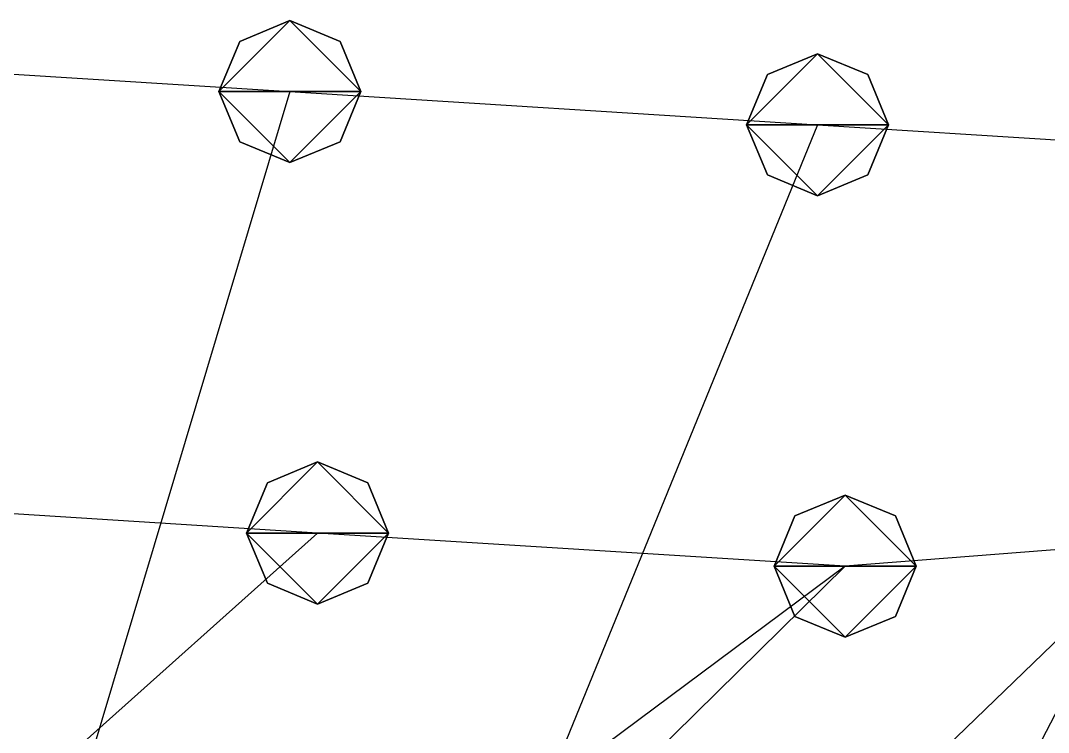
# Model space of a CAD drawing. Header units: metres. Extents: x -59 to 99, y -54 to 55.
# Drawn here: x 42.08 to 56.55, y 43.59 to 53.62 of the extents above; entities that cross this region are included whole.
import ezdxf

# ---------------------------------------------------------------- set-up
doc = ezdxf.new("R2010")
doc.units = ezdxf.units.M

msp = doc.modelspace()

# ---------------------------------------------------------------- linework, layer by layer
for p, q in [((45.87271, 53.617203, -209.2371), (45.165604, 53.32431, -209.23715)), ((45.87271, 53.617203, -209.2371), (45.165604, 53.32431, -209.23715)), ((45.87271, 53.617203, -209.2371), (45.165604, 53.32431, -209.23715)), ((46.57982, 53.32431, -209.23715), (45.87271, 53.617203, -209.2371)), ((46.57982, 53.32431, -209.23715), (45.87271, 53.617203, -209.2371)), ((46.57982, 53.32431, -209.23715), (45.87271, 53.617203, -209.2371)), ((45.165604, 53.32431, -209.23715), (44.87271, 52.617203, -209.23727)), ((45.165604, 53.32431, -209.23715), (44.87271, 52.617203, -209.23727)), ((45.165604, 53.32431, -209.23715), (44.87271, 52.617203, -209.23727)), ((46.87271, 52.617203, -209.23727), (46.57982, 53.32431, -209.23715)), ((46.87271, 52.617203, -209.23727), (46.57982, 53.32431, -209.23715)), ((46.87271, 52.617203, -209.23727), (46.57982, 53.32431, -209.23715)), ((53.301384, 53.150673, -202.55899), (52.594276, 52.85778, -202.55904)), ((53.301384, 53.150673, -202.55899), (52.594276, 52.85778, -202.55904)), ((53.301384, 53.150673, -202.55899), (52.594276, 52.85778, -202.55904)), ((54.00849, 52.85778, -202.55904), (53.301384, 53.150673, -202.55899)), ((54.00849, 52.85778, -202.55904), (53.301384, 53.150673, -202.55899)), ((54.00849, 52.85778, -202.55904), (53.301384, 53.150673, -202.55899)), ((38.44404, 53.08373, -215.91539), (45.87271, 52.617203, -209.23727)), ((52.594276, 52.85778, -202.55904), (52.301384, 52.150673, -202.55916)), ((52.594276, 52.85778, -202.55904), (52.301384, 52.150673, -202.55916)), ((52.594276, 52.85778, -202.55904), (52.301384, 52.150673, -202.55916)), ((54.301384, 52.150673, -202.55916), (54.00849, 52.85778, -202.55904)), ((54.301384, 52.150673, -202.55916), (54.00849, 52.85778, -202.55904)), ((54.301384, 52.150673, -202.55916), (54.00849, 52.85778, -202.55904)), ((45.87271, 52.617203, -209.23727), (42.495987, 41.325985, -207.07518)), ((44.87271, 52.617203, -209.23727), (45.165604, 51.910095, -209.2374)), ((44.87271, 52.617203, -209.23727), (45.165604, 51.910095, -209.2374)), ((44.87271, 52.617203, -209.23727), (45.165604, 51.910095, -209.2374)), ((45.87271, 52.617203, -209.23727), (53.301384, 52.150673, -202.55916)), ((46.57982, 51.910095, -209.2374), (46.87271, 52.617203, -209.23727)), ((46.57982, 51.910095, -209.2374), (46.87271, 52.617203, -209.23727)), ((46.57982, 51.910095, -209.2374), (46.87271, 52.617203, -209.23727)), ((53.301384, 52.150673, -202.55916), (48.699966, 40.889915, -200.82886)), ((52.301384, 52.150673, -202.55916), (52.594276, 51.443565, -202.55928)), ((52.301384, 52.150673, -202.55916), (52.594276, 51.443565, -202.55928)), ((52.301384, 52.150673, -202.55916), (52.594276, 51.443565, -202.55928)), ((53.301384, 52.150673, -202.55916), (60.730057, 51.684147, -195.88104)), ((54.00849, 51.443565, -202.55928), (54.301384, 52.150673, -202.55916)), ((54.00849, 51.443565, -202.55928), (54.301384, 52.150673, -202.55916)), ((54.00849, 51.443565, -202.55928), (54.301384, 52.150673, -202.55916)), ((45.165604, 51.910095, -209.2374), (45.87271, 51.617203, -209.23744)), ((45.165604, 51.910095, -209.2374), (45.87271, 51.617203, -209.23744)), ((45.165604, 51.910095, -209.2374), (45.87271, 51.617203, -209.23744)), ((45.87271, 51.617203, -209.23744), (46.57982, 51.910095, -209.2374)), ((45.87271, 51.617203, -209.23744), (46.57982, 51.910095, -209.2374)), ((45.87271, 51.617203, -209.23744), (46.57982, 51.910095, -209.2374)), ((60.730057, 51.684147, -195.88104), (54.86817, 40.44233, -194.41864)), ((52.594276, 51.443565, -202.55928), (53.301384, 51.150673, -202.55933)), ((52.594276, 51.443565, -202.55928), (53.301384, 51.150673, -202.55933)), ((52.594276, 51.443565, -202.55928), (53.301384, 51.150673, -202.55933)), ((53.301384, 51.150673, -202.55933), (54.00849, 51.443565, -202.55928)), ((53.301384, 51.150673, -202.55933), (54.00849, 51.443565, -202.55928)), ((53.301384, 51.150673, -202.55933), (54.00849, 51.443565, -202.55928)), ((46.26179, 47.40122, -120.25839), (45.554684, 47.108326, -120.25844)), ((46.26179, 47.40122, -120.25839), (45.554684, 47.108326, -120.25844)), ((46.26179, 47.40122, -120.25839), (45.554684, 47.108326, -120.25844)), ((46.9689, 47.108326, -120.25844), (46.26179, 47.40122, -120.25839)), ((46.9689, 47.108326, -120.25844), (46.26179, 47.40122, -120.25839)), ((46.9689, 47.108326, -120.25844), (46.26179, 47.40122, -120.25839)), ((45.554684, 47.108326, -120.25844), (45.26179, 46.40122, -120.25856)), ((45.554684, 47.108326, -120.25844), (45.26179, 46.40122, -120.25856)), ((45.554684, 47.108326, -120.25844), (45.26179, 46.40122, -120.25856)), ((47.26179, 46.40122, -120.25856), (46.9689, 47.108326, -120.25844)), ((47.26179, 46.40122, -120.25856), (46.9689, 47.108326, -120.25844)), ((47.26179, 46.40122, -120.25856), (46.9689, 47.108326, -120.25844)), ((53.690464, 46.934692, -113.580284), (52.983356, 46.6418, -113.58033)), ((53.690464, 46.934692, -113.580284), (52.983356, 46.6418, -113.58033)), ((53.690464, 46.934692, -113.580284), (52.983356, 46.6418, -113.58033)), ((53.690464, 46.934692, -113.580284), (52.983356, 46.6418, -113.58033)), ((53.690464, 46.934692, -113.580284), (52.983356, 46.6418, -113.58033)), ((53.690464, 46.934692, -113.580284), (52.983356, 46.6418, -113.58033)), ((54.39757, 46.6418, -113.58033), (53.690464, 46.934692, -113.580284)), ((54.39757, 46.6418, -113.58033), (53.690464, 46.934692, -113.580284)), ((54.39757, 46.6418, -113.58033), (53.690464, 46.934692, -113.580284)), ((54.39757, 46.6418, -113.58033), (53.690464, 46.934692, -113.580284)), ((54.39757, 46.6418, -113.58033), (53.690464, 46.934692, -113.580284)), ((54.39757, 46.6418, -113.58033), (53.690464, 46.934692, -113.580284)), ((46.26179, 46.40122, -120.25856), (38.83312, 46.86775, -126.936676)), ((52.983356, 46.6418, -113.58033), (52.690464, 45.934692, -113.58045)), ((52.983356, 46.6418, -113.58033), (52.690464, 45.934692, -113.58045)), ((52.983356, 46.6418, -113.58033), (52.690464, 45.934692, -113.58045)), ((52.983356, 46.6418, -113.58033), (52.690464, 45.934692, -113.58045)), ((52.983356, 46.6418, -113.58033), (52.690464, 45.934692, -113.58045)), ((52.983356, 46.6418, -113.58033), (52.690464, 45.934692, -113.58045)), ((54.690464, 45.934692, -113.58045), (54.39757, 46.6418, -113.58033)), ((54.690464, 45.934692, -113.58045), (54.39757, 46.6418, -113.58033)), ((54.690464, 45.934692, -113.58045), (54.39757, 46.6418, -113.58033)), ((54.690464, 45.934692, -113.58045), (54.39757, 46.6418, -113.58033)), ((54.690464, 45.934692, -113.58045), (54.39757, 46.6418, -113.58033)), ((54.690464, 45.934692, -113.58045), (54.39757, 46.6418, -113.58033)), ((46.26179, 46.40122, -120.25856), (34.49828, 35.87906, -129.09798)), ((45.26179, 46.40122, -120.25856), (45.554684, 45.69411, -120.25868)), ((45.26179, 46.40122, -120.25856), (45.554684, 45.69411, -120.25868)), ((45.26179, 46.40122, -120.25856), (45.554684, 45.69411, -120.25868)), ((53.690464, 45.934692, -113.58045), (46.26179, 46.40122, -120.25856)), ((46.9689, 45.69411, -120.25868), (47.26179, 46.40122, -120.25856)), ((46.9689, 45.69411, -120.25868), (47.26179, 46.40122, -120.25856)), ((46.9689, 45.69411, -120.25868), (47.26179, 46.40122, -120.25856)), ((58.10876, 46.276375, -118.47146), (47.07715, 35.650394, -125.82874)), ((58.10876, 46.276375, -118.47146), (53.690464, 45.934692, -113.58045)), ((53.690464, 45.934692, -113.58045), (39.801544, 35.592957, -125.0044)), ((53.690464, 45.934692, -113.58045), (43.101913, 35.526, -124.04836)), ((52.690464, 45.934692, -113.58045), (52.983356, 45.227585, -113.580574)), ((52.690464, 45.934692, -113.58045), (52.983356, 45.227585, -113.580574)), ((52.690464, 45.934692, -113.58045), (52.983356, 45.227585, -113.580574)), ((52.690464, 45.934692, -113.58045), (52.983356, 45.227585, -113.580574)), ((52.690464, 45.934692, -113.58045), (52.983356, 45.227585, -113.580574)), ((52.690464, 45.934692, -113.58045), (52.983356, 45.227585, -113.580574)), ((53.690464, 45.934692, -113.58045), (53.690464, 45.934692, -113.58045)), ((54.39757, 45.227585, -113.580574), (54.690464, 45.934692, -113.58045)), ((54.39757, 45.227585, -113.580574), (54.690464, 45.934692, -113.58045)), ((54.39757, 45.227585, -113.580574), (54.690464, 45.934692, -113.58045)), ((54.39757, 45.227585, -113.580574), (54.690464, 45.934692, -113.58045)), ((54.39757, 45.227585, -113.580574), (54.690464, 45.934692, -113.58045)), ((54.39757, 45.227585, -113.580574), (54.690464, 45.934692, -113.58045)), ((45.554684, 45.69411, -120.25868), (46.26179, 45.40122, -120.25873)), ((45.554684, 45.69411, -120.25868), (46.26179, 45.40122, -120.25873)), ((45.554684, 45.69411, -120.25868), (46.26179, 45.40122, -120.25873)), ((46.26179, 45.40122, -120.25873), (46.9689, 45.69411, -120.25868)), ((46.26179, 45.40122, -120.25873), (46.9689, 45.69411, -120.25868)), ((46.26179, 45.40122, -120.25873), (46.9689, 45.69411, -120.25868)), ((52.983356, 45.227585, -113.580574), (53.690464, 44.934692, -113.58062)), ((52.983356, 45.227585, -113.580574), (53.690464, 44.934692, -113.58062)), ((52.983356, 45.227585, -113.580574), (53.690464, 44.934692, -113.58062)), ((52.983356, 45.227585, -113.580574), (53.690464, 44.934692, -113.58062)), ((52.983356, 45.227585, -113.580574), (53.690464, 44.934692, -113.58062)), ((52.983356, 45.227585, -113.580574), (53.690464, 44.934692, -113.58062)), ((53.690464, 44.934692, -113.58062), (54.39757, 45.227585, -113.580574)), ((53.690464, 44.934692, -113.58062), (54.39757, 45.227585, -113.580574)), ((53.690464, 44.934692, -113.58062), (54.39757, 45.227585, -113.580574)), ((53.690464, 44.934692, -113.58062), (54.39757, 45.227585, -113.580574)), ((53.690464, 44.934692, -113.58062), (54.39757, 45.227585, -113.580574)), ((53.690464, 44.934692, -113.58062), (54.39757, 45.227585, -113.580574))]:
    msp.add_line(p, q)
for points in [[(44.87271, 52.617203, -209.23727), (45.165604, 53.32431, -209.23715), (45.87271, 53.617203, -209.2371), (45.87281, 53.617302, -209.237)], [(44.87271, 52.617203, -209.23727), (45.165604, 53.32431, -209.23715), (45.87271, 53.617203, -209.2371), (45.87281, 53.617302, -209.237)], [(44.87271, 52.617203, -209.23727), (45.165604, 53.32431, -209.23715), (45.87271, 53.617203, -209.2371), (45.87281, 53.617302, -209.237)], [(44.87271, 52.617203, -209.23727), (45.87271, 53.617203, -209.2371), (46.87271, 52.617203, -209.23727), (46.87281, 52.617302, -209.23717)], [(44.87271, 52.617203, -209.23727), (45.87271, 53.617203, -209.2371), (46.87271, 52.617203, -209.23727), (46.87281, 52.617302, -209.23717)], [(44.87271, 52.617203, -209.23727), (45.87271, 53.617203, -209.2371), (46.87271, 52.617203, -209.23727), (46.87281, 52.617302, -209.23717)], [(45.87271, 53.617203, -209.2371), (46.57982, 53.32431, -209.23715), (46.87271, 52.617203, -209.23727), (46.87281, 52.617302, -209.23717)], [(45.87271, 53.617203, -209.2371), (46.57982, 53.32431, -209.23715), (46.87271, 52.617203, -209.23727), (46.87281, 52.617302, -209.23717)], [(45.87271, 53.617203, -209.2371), (46.57982, 53.32431, -209.23715), (46.87271, 52.617203, -209.23727), (46.87281, 52.617302, -209.23717)], [(52.301384, 52.150673, -202.55916), (52.594276, 52.85778, -202.55904), (53.301384, 53.150673, -202.55899), (53.301483, 53.150772, -202.55888)], [(52.301384, 52.150673, -202.55916), (52.594276, 52.85778, -202.55904), (53.301384, 53.150673, -202.55899), (53.301483, 53.150772, -202.55888)], [(52.301384, 52.150673, -202.55916), (52.594276, 52.85778, -202.55904), (53.301384, 53.150673, -202.55899), (53.301483, 53.150772, -202.55888)], [(52.301384, 52.150673, -202.55916), (53.301384, 53.150673, -202.55899), (54.301384, 52.150673, -202.55916), (54.301483, 52.150772, -202.55905)], [(52.301384, 52.150673, -202.55916), (53.301384, 53.150673, -202.55899), (54.301384, 52.150673, -202.55916), (54.301483, 52.150772, -202.55905)], [(52.301384, 52.150673, -202.55916), (53.301384, 53.150673, -202.55899), (54.301384, 52.150673, -202.55916), (54.301483, 52.150772, -202.55905)], [(53.301384, 53.150673, -202.55899), (54.00849, 52.85778, -202.55904), (54.301384, 52.150673, -202.55916), (54.301483, 52.150772, -202.55905)], [(53.301384, 53.150673, -202.55899), (54.00849, 52.85778, -202.55904), (54.301384, 52.150673, -202.55916), (54.301483, 52.150772, -202.55905)], [(53.301384, 53.150673, -202.55899), (54.00849, 52.85778, -202.55904), (54.301384, 52.150673, -202.55916), (54.301483, 52.150772, -202.55905)], [(45.87271, 51.617203, -209.23744), (45.165604, 51.910095, -209.2374), (44.87271, 52.617203, -209.23727), (44.87281, 52.617302, -209.23717)], [(46.87271, 52.617203, -209.23727), (45.87271, 51.617203, -209.23744), (44.87271, 52.617203, -209.23727), (44.87281, 52.617302, -209.23717)], [(45.87271, 51.617203, -209.23744), (45.165604, 51.910095, -209.2374), (44.87271, 52.617203, -209.23727), (44.87281, 52.617302, -209.23717)], [(46.87271, 52.617203, -209.23727), (45.87271, 51.617203, -209.23744), (44.87271, 52.617203, -209.23727), (44.87281, 52.617302, -209.23717)], [(45.87271, 51.617203, -209.23744), (45.165604, 51.910095, -209.2374), (44.87271, 52.617203, -209.23727), (44.87281, 52.617302, -209.23717)], [(46.87271, 52.617203, -209.23727), (45.87271, 51.617203, -209.23744), (44.87271, 52.617203, -209.23727), (44.87281, 52.617302, -209.23717)], [(46.87271, 52.617203, -209.23727), (46.57982, 51.910095, -209.2374), (45.87271, 51.617203, -209.23744), (45.87281, 51.617302, -209.23734)], [(46.87271, 52.617203, -209.23727), (46.57982, 51.910095, -209.2374), (45.87271, 51.617203, -209.23744), (45.87281, 51.617302, -209.23734)], [(46.87271, 52.617203, -209.23727), (46.57982, 51.910095, -209.2374), (45.87271, 51.617203, -209.23744), (45.87281, 51.617302, -209.23734)], [(53.301384, 51.150673, -202.55933), (52.594276, 51.443565, -202.55928), (52.301384, 52.150673, -202.55916), (52.301483, 52.150772, -202.55905)], [(54.301384, 52.150673, -202.55916), (53.301384, 51.150673, -202.55933), (52.301384, 52.150673, -202.55916), (52.301483, 52.150772, -202.55905)], [(53.301384, 51.150673, -202.55933), (52.594276, 51.443565, -202.55928), (52.301384, 52.150673, -202.55916), (52.301483, 52.150772, -202.55905)], [(54.301384, 52.150673, -202.55916), (53.301384, 51.150673, -202.55933), (52.301384, 52.150673, -202.55916), (52.301483, 52.150772, -202.55905)], [(53.301384, 51.150673, -202.55933), (52.594276, 51.443565, -202.55928), (52.301384, 52.150673, -202.55916), (52.301483, 52.150772, -202.55905)], [(54.301384, 52.150673, -202.55916), (53.301384, 51.150673, -202.55933), (52.301384, 52.150673, -202.55916), (52.301483, 52.150772, -202.55905)], [(54.301384, 52.150673, -202.55916), (54.00849, 51.443565, -202.55928), (53.301384, 51.150673, -202.55933), (53.301483, 51.150772, -202.55922)], [(54.301384, 52.150673, -202.55916), (54.00849, 51.443565, -202.55928), (53.301384, 51.150673, -202.55933), (53.301483, 51.150772, -202.55922)], [(54.301384, 52.150673, -202.55916), (54.00849, 51.443565, -202.55928), (53.301384, 51.150673, -202.55933), (53.301483, 51.150772, -202.55922)], [(45.26179, 46.40122, -120.25856), (45.554684, 47.108326, -120.25844), (46.26179, 47.40122, -120.25839), (46.26189, 47.401318, -120.25829)], [(45.26179, 46.40122, -120.25856), (45.554684, 47.108326, -120.25844), (46.26179, 47.40122, -120.25839), (46.26189, 47.401318, -120.25829)], [(45.26179, 46.40122, -120.25856), (45.554684, 47.108326, -120.25844), (46.26179, 47.40122, -120.25839), (46.26189, 47.401318, -120.25829)], [(45.26179, 46.40122, -120.25856), (46.26179, 47.40122, -120.25839), (47.26179, 46.40122, -120.25856), (47.26189, 46.401318, -120.25846)], [(45.26179, 46.40122, -120.25856), (46.26179, 47.40122, -120.25839), (47.26179, 46.40122, -120.25856), (47.26189, 46.401318, -120.25846)], [(45.26179, 46.40122, -120.25856), (46.26179, 47.40122, -120.25839), (47.26179, 46.40122, -120.25856), (47.26189, 46.401318, -120.25846)], [(46.26179, 47.40122, -120.25839), (46.9689, 47.108326, -120.25844), (47.26179, 46.40122, -120.25856), (47.26189, 46.401318, -120.25846)], [(46.26179, 47.40122, -120.25839), (46.9689, 47.108326, -120.25844), (47.26179, 46.40122, -120.25856), (47.26189, 46.401318, -120.25846)], [(46.26179, 47.40122, -120.25839), (46.9689, 47.108326, -120.25844), (47.26179, 46.40122, -120.25856), (47.26189, 46.401318, -120.25846)], [(52.690464, 45.934692, -113.58045), (52.983356, 46.6418, -113.58033), (53.690464, 46.934692, -113.580284), (53.690563, 46.93479, -113.580185)], [(52.690464, 45.934692, -113.58045), (52.983356, 46.6418, -113.58033), (53.690464, 46.934692, -113.580284), (53.690563, 46.93479, -113.580185)], [(52.690464, 45.934692, -113.58045), (52.983356, 46.6418, -113.58033), (53.690464, 46.934692, -113.580284), (53.690563, 46.93479, -113.580185)], [(52.690464, 45.934692, -113.58045), (52.983356, 46.6418, -113.58033), (53.690464, 46.934692, -113.580284), (53.690563, 46.93479, -113.580185)], [(52.690464, 45.934692, -113.58045), (52.983356, 46.6418, -113.58033), (53.690464, 46.934692, -113.580284), (53.690563, 46.93479, -113.580185)], [(52.690464, 45.934692, -113.58045), (52.983356, 46.6418, -113.58033), (53.690464, 46.934692, -113.580284), (53.690563, 46.93479, -113.580185)], [(52.690464, 45.934692, -113.58045), (53.690464, 46.934692, -113.580284), (54.690464, 45.934692, -113.58045), (54.690563, 45.93479, -113.58035)], [(52.690464, 45.934692, -113.58045), (53.690464, 46.934692, -113.580284), (54.690464, 45.934692, -113.58045), (54.690563, 45.93479, -113.58035)], [(52.690464, 45.934692, -113.58045), (53.690464, 46.934692, -113.580284), (54.690464, 45.934692, -113.58045), (54.690563, 45.93479, -113.58035)], [(52.690464, 45.934692, -113.58045), (53.690464, 46.934692, -113.580284), (54.690464, 45.934692, -113.58045), (54.690563, 45.93479, -113.58035)], [(52.690464, 45.934692, -113.58045), (53.690464, 46.934692, -113.580284), (54.690464, 45.934692, -113.58045), (54.690563, 45.93479, -113.58035)], [(52.690464, 45.934692, -113.58045), (53.690464, 46.934692, -113.580284), (54.690464, 45.934692, -113.58045), (54.690563, 45.93479, -113.58035)], [(53.690464, 46.934692, -113.580284), (54.39757, 46.6418, -113.58033), (54.690464, 45.934692, -113.58045), (54.690563, 45.93479, -113.58035)], [(53.690464, 46.934692, -113.580284), (54.39757, 46.6418, -113.58033), (54.690464, 45.934692, -113.58045), (54.690563, 45.93479, -113.58035)], [(53.690464, 46.934692, -113.580284), (54.39757, 46.6418, -113.58033), (54.690464, 45.934692, -113.58045), (54.690563, 45.93479, -113.58035)], [(53.690464, 46.934692, -113.580284), (54.39757, 46.6418, -113.58033), (54.690464, 45.934692, -113.58045), (54.690563, 45.93479, -113.58035)], [(53.690464, 46.934692, -113.580284), (54.39757, 46.6418, -113.58033), (54.690464, 45.934692, -113.58045), (54.690563, 45.93479, -113.58035)], [(53.690464, 46.934692, -113.580284), (54.39757, 46.6418, -113.58033), (54.690464, 45.934692, -113.58045), (54.690563, 45.93479, -113.58035)], [(46.26179, 45.40122, -120.25873), (45.554684, 45.69411, -120.25868), (45.26179, 46.40122, -120.25856), (45.26189, 46.401318, -120.25846)], [(47.26179, 46.40122, -120.25856), (46.26179, 45.40122, -120.25873), (45.26179, 46.40122, -120.25856), (45.26189, 46.401318, -120.25846)], [(46.26179, 45.40122, -120.25873), (45.554684, 45.69411, -120.25868), (45.26179, 46.40122, -120.25856), (45.26189, 46.401318, -120.25846)], [(47.26179, 46.40122, -120.25856), (46.26179, 45.40122, -120.25873), (45.26179, 46.40122, -120.25856), (45.26189, 46.401318, -120.25846)], [(46.26179, 45.40122, -120.25873), (45.554684, 45.69411, -120.25868), (45.26179, 46.40122, -120.25856), (45.26189, 46.401318, -120.25846)], [(47.26179, 46.40122, -120.25856), (46.26179, 45.40122, -120.25873), (45.26179, 46.40122, -120.25856), (45.26189, 46.401318, -120.25846)], [(47.26179, 46.40122, -120.25856), (46.9689, 45.69411, -120.25868), (46.26179, 45.40122, -120.25873), (46.26189, 45.401318, -120.25863)], [(47.26179, 46.40122, -120.25856), (46.9689, 45.69411, -120.25868), (46.26179, 45.40122, -120.25873), (46.26189, 45.401318, -120.25863)], [(47.26179, 46.40122, -120.25856), (46.9689, 45.69411, -120.25868), (46.26179, 45.40122, -120.25873), (46.26189, 45.401318, -120.25863)], [(53.690464, 44.934692, -113.58062), (52.983356, 45.227585, -113.580574), (52.690464, 45.934692, -113.58045), (52.690563, 45.93479, -113.58035)], [(54.690464, 45.934692, -113.58045), (53.690464, 44.934692, -113.58062), (52.690464, 45.934692, -113.58045), (52.690563, 45.93479, -113.58035)], [(53.690464, 44.934692, -113.58062), (52.983356, 45.227585, -113.580574), (52.690464, 45.934692, -113.58045), (52.690563, 45.93479, -113.58035)], [(54.690464, 45.934692, -113.58045), (53.690464, 44.934692, -113.58062), (52.690464, 45.934692, -113.58045), (52.690563, 45.93479, -113.58035)], [(53.690464, 44.934692, -113.58062), (52.983356, 45.227585, -113.580574), (52.690464, 45.934692, -113.58045), (52.690563, 45.93479, -113.58035)], [(54.690464, 45.934692, -113.58045), (53.690464, 44.934692, -113.58062), (52.690464, 45.934692, -113.58045), (52.690563, 45.93479, -113.58035)], [(53.690464, 44.934692, -113.58062), (52.983356, 45.227585, -113.580574), (52.690464, 45.934692, -113.58045), (52.690563, 45.93479, -113.58035)], [(54.690464, 45.934692, -113.58045), (53.690464, 44.934692, -113.58062), (52.690464, 45.934692, -113.58045), (52.690563, 45.93479, -113.58035)], [(53.690464, 44.934692, -113.58062), (52.983356, 45.227585, -113.580574), (52.690464, 45.934692, -113.58045), (52.690563, 45.93479, -113.58035)], [(54.690464, 45.934692, -113.58045), (53.690464, 44.934692, -113.58062), (52.690464, 45.934692, -113.58045), (52.690563, 45.93479, -113.58035)], [(53.690464, 44.934692, -113.58062), (52.983356, 45.227585, -113.580574), (52.690464, 45.934692, -113.58045), (52.690563, 45.93479, -113.58035)], [(54.690464, 45.934692, -113.58045), (53.690464, 44.934692, -113.58062), (52.690464, 45.934692, -113.58045), (52.690563, 45.93479, -113.58035)], [(54.690464, 45.934692, -113.58045), (54.39757, 45.227585, -113.580574), (53.690464, 44.934692, -113.58062), (53.690563, 44.93479, -113.58052)], [(54.690464, 45.934692, -113.58045), (54.39757, 45.227585, -113.580574), (53.690464, 44.934692, -113.58062), (53.690563, 44.93479, -113.58052)], [(54.690464, 45.934692, -113.58045), (54.39757, 45.227585, -113.580574), (53.690464, 44.934692, -113.58062), (53.690563, 44.93479, -113.58052)], [(54.690464, 45.934692, -113.58045), (54.39757, 45.227585, -113.580574), (53.690464, 44.934692, -113.58062), (53.690563, 44.93479, -113.58052)], [(54.690464, 45.934692, -113.58045), (54.39757, 45.227585, -113.580574), (53.690464, 44.934692, -113.58062), (53.690563, 44.93479, -113.58052)], [(54.690464, 45.934692, -113.58045), (54.39757, 45.227585, -113.580574), (53.690464, 44.934692, -113.58062), (53.690563, 44.93479, -113.58052)]]:
    msp.add_3dface(points)

doc.saveas('drawing.dxf')
